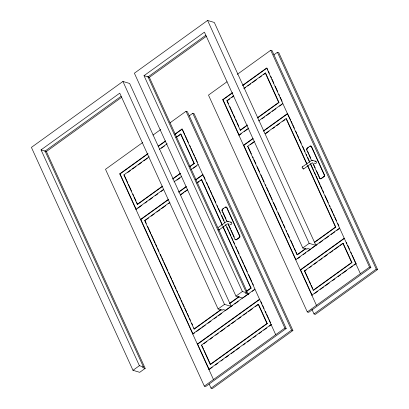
<?xml version="1.0" encoding="UTF-8"?>
<svg xmlns="http://www.w3.org/2000/svg" width="409" height="409" viewBox="0 0 409 409"><rect width="100%" height="100%" fill="white"/><g stroke="black" fill="none" stroke-linecap="round" stroke-linejoin="round"><path stroke-width="0.61" d="M145.2 368.366L142.516 367.558L143.431 366.899L139.397 365.692L41.043 149.868L119.75 93.165L218.104 308.984L222.138 310.196L223.053 309.536L225.737 310.344L231.233 306.387L129.643 83.472L122.925 81.452L31.406 147.393L132.991 370.303L139.709 372.323L145.2 368.366L46.386 151.534L44.775 151.049M248.176 294.173L245.492 293.365L246.407 292.711L242.373 291.499L144.019 75.675L204.423 32.158L302.778 247.977L306.806 249.188L307.721 248.529L310.411 249.337L315.901 245.38L214.316 22.469L207.598 20.45L134.382 73.201L235.967 296.111L242.685 298.13L248.176 294.173L149.362 77.342L147.746 76.856M41.043 149.868L45.077 151.079L121.192 96.238M144.019 75.675L148.053 76.887L205.87 35.23M46.386 151.534L121.759 97.23M149.362 77.342L206.453 36.212M142.68 142.516L105.507 169.295L204.321 386.127L205.666 386.531L286.203 328.504L187.388 111.672L186.044 111.268L170.042 122.802M153.002 135.072L160.747 129.495M227 81.764L208.483 95.103L307.297 311.934L308.642 312.338L370.876 267.501L272.062 50.67L270.717 50.266L237.286 74.351M189.147 115.89L192.762 113.288L194.106 113.692L292.921 330.523L212.383 388.55L211.044 388.146L209.188 384.077M273.836 54.878L277.435 52.286L278.78 52.684L377.594 269.521L315.359 314.357L314.02 313.954L311.898 309.306M213.478 379.537L119.74 173.845L148.027 153.467M158.314 146.054L165.512 140.865M174.771 134.198L181.974 129.009L182.307 129.111L175.108 134.295M316.454 305.344L222.716 99.653L232.532 92.582M242.869 85.133L266.642 68.006L309.669 162.419M119.74 173.845L120.072 173.948L147.848 153.937M158.135 146.524L165.333 141.34M222.716 99.653L223.048 99.755L232.353 93.053M242.69 85.604L266.98 68.104L267.772 69.847M162.358 186.555L137.598 204.393L137.26 204.29L123.871 174.909L149.147 156.698M159.464 149.265L167.199 143.692M175.967 137.373L180.609 134.024L180.947 134.126L194.336 163.513L190.211 166.483M247.235 125.399L240.574 130.2L240.236 130.098L226.847 100.716L233.508 95.916M243.759 88.533L265.283 73.022L265.62 73.124L279.01 102.506L257.486 118.017M127.818 172.409L130.394 170.548M132.46 169.06L136.069 166.463M138.135 164.975L141.744 162.373M143.81 160.885L147.419 158.283M161.345 148.252L164.438 146.018M177.337 136.729L180.947 134.126M229.746 98.973L227.179 100.818L226.847 100.716M231.796 97.495L233.846 96.018M244.608 88.262L245.63 87.526M247.68 86.048L250.758 83.83M252.292 82.725L256.392 79.77M259.47 77.557L261.52 76.079M263.57 74.602L265.62 73.124M137.26 204.29L162.537 186.08M172.854 178.646L180.072 173.447M189.362 166.754L194.004 163.411L194.336 163.513M240.236 130.098L247.409 124.929M257.66 117.547L278.672 102.408L279.01 102.506M172.675 179.122L180.41 173.544M163.672 189.301L135.9 209.311L136.238 209.413L120.072 173.948M173.958 181.887L181.673 176.33M190.931 169.658L198.135 164.474M248.698 128.043L238.876 135.118L239.214 135.221L223.048 99.755M258.514 120.967L282.803 103.467M137.777 208.299L141.892 205.333M144.98 203.109L147.036 201.627M149.096 200.149L152.695 197.552M155.267 195.701L157.838 193.846M160.921 191.622L163.493 189.771M176.867 180.139L179.955 177.915M193.324 168.278L196.412 166.054M239.73 134.847L241.279 133.728M244.377 131.493L247.481 129.259M261.949 118.835L264.536 116.974M266.602 115.486L270.221 112.879M272.287 111.386L275.906 108.784M279.521 106.176L282.108 104.315M168.293 199.434L140.517 219.444L140.854 219.541L193.033 334.041M178.58 192.02L186.294 186.463M195.548 179.791L202.752 174.602L203.089 174.704L195.885 179.894M252.798 138.549L243.493 145.251L243.83 145.353L296.009 259.848L295.671 259.746L310.661 248.948M263.647 130.727L287.425 113.6L290.671 120.093M140.854 219.541L168.626 199.531M178.912 192.123L186.115 186.933M243.83 145.353L253.13 138.651M263.468 131.202L287.757 113.702M221.218 309.695L194.393 329.02L194.055 328.923L144.648 220.502L169.924 202.291M180.241 194.858L187.465 189.658M196.749 182.966L201.392 179.623L201.729 179.725L222.338 224.945M306.08 248.554L297.369 254.827L297.031 254.73L247.624 146.31L254.797 141.141M265.047 133.758L286.065 118.62L286.397 118.717L307.006 163.943M148.595 218.002L144.985 220.604L144.648 220.502M151.177 216.146L154.27 213.917M156.846 212.056L159.945 209.827M161.494 208.713L165.619 205.737M168.713 203.508L169.745 202.767M180.579 194.96L183.672 192.731M184.704 191.99L187.281 190.129M197.598 182.695L199.147 181.581M200.696 180.466L201.729 179.725M250.523 144.566L253.595 142.352M265.385 133.861L268.974 131.274M272.563 128.687L274.613 127.209M276.663 125.737L279.736 123.518M282.808 121.304L284.858 119.827M227.031 221.852L222.021 210.85A1.207 0.987 -73.3 0 1 222.47 209.178L225.216 207.199A1.207 0.987 -73.3 0 1 226.596 207.552L226.929 207.654L239.858 236.024A1.227 1.007 -73.3 0 1 239.408 237.701L236.663 239.679A1.227 1.007 -73.3 0 1 235.282 239.321L234.95 239.224L227.823 223.59M311.438 160.267L306.689 149.847A1.207 0.987 -73.3 0 1 307.144 148.176L309.889 146.197A1.207 0.987 -73.3 0 1 311.264 146.55L311.602 146.652L324.531 175.021A1.227 1.007 -73.3 0 1 324.076 176.693L321.331 178.672A1.227 1.007 -73.3 0 1 320.109 178.559M223.723 208.621L222.47 209.178M308.396 147.618L307.144 148.176M218.043 227.624L225.947 221.934M302.195 166.99L311.479 160.517M218.994 229.95L227.22 224.03M303.667 168.948L311.888 163.022M234.95 239.224A1.227 1.007 -73.3 0 0 236.325 239.577L239.071 237.598A1.227 1.007 -73.3 0 0 239.526 235.927L226.596 207.552M312.496 162.583L319.618 178.217A1.227 1.007 -73.3 0 0 320.999 178.569L323.744 176.596A1.227 1.007 -73.3 0 0 324.194 174.919L311.264 146.55M132.991 370.303L139.397 365.692M218.104 308.984L224.51 304.368L231.233 306.387M235.967 296.111L242.373 291.499M302.778 247.977L309.184 243.36L315.901 245.38M194.055 328.923L220.88 309.593M229.648 303.279L238.933 296.586M246.673 291.014L250.799 288.038L251.136 288.14L246.494 291.484M297.031 254.73L305.743 248.452M314.46 242.174L335.472 227.036L335.804 227.133L314.281 242.644M229.469 303.749L239.27 296.689M192.695 333.938L254.93 289.102M311.694 248.202L339.603 228.094M193.549 333.667L194.577 332.926M196.632 331.443L201.264 328.11M202.291 327.369L205.374 325.145M207.946 323.294L211.034 321.07M214.122 318.846L216.693 316.995M218.232 315.881L221.836 313.289M231.606 306.249L232.634 305.508M234.694 304.025L238.294 301.428M248.064 294.388L249.096 293.647M252.179 291.423L254.751 289.572M297.558 258.728L300.145 256.867M303.243 254.633L305.83 252.772M307.895 251.284L310.477 249.424M316.162 245.323L317.2 244.582M319.265 243.089L322.88 240.487M324.95 238.994L328.565 236.387M331.152 234.526L334.772 231.918M336.837 230.431L339.419 228.57M197.649 344.173L259.884 299.332L259.546 299.235L197.312 344.071L197.649 344.173L209.193 369.501L212.281 367.277M300.625 269.981L344.557 238.329L344.22 238.227L300.288 269.879L300.625 269.981L312.169 295.308L311.832 295.211L355.764 263.56L356.101 263.662L354.03 265.15M201.443 345.135L258.186 304.25L258.524 304.352L267.297 323.601L210.553 364.485L210.216 364.383L201.443 345.135L201.78 345.232M304.419 270.942L342.86 243.248L343.197 243.345L351.97 262.598L313.529 290.293L313.192 290.191L304.419 270.942L304.756 271.039L308.626 279.536M203.846 343.749L206.939 341.515M210.032 339.286L212.614 337.43M215.707 335.201L218.288 333.34M220.349 331.852L224.996 328.509M227.573 326.653L229.638 325.165M231.698 323.677L235.308 321.075M237.89 319.219L240.983 316.985M243.565 315.129L246.658 312.9M248.207 311.786L252.333 308.81M255.426 306.581L258.007 304.725M304.756 271.039L306.295 269.935M309.368 267.716L311.418 266.239M313.979 264.393L317.057 262.179M319.618 260.334L322.18 258.488M324.23 257.01L327.307 254.792M329.869 252.946L332.946 250.732M334.48 249.623L339.097 246.3M340.119 245.564L343.197 243.345M210.216 364.383L266.959 323.504L267.297 323.601M313.192 290.191L351.633 262.496L351.97 262.598M215.364 365.058L217.936 363.202M221.024 360.978L223.079 359.496M225.65 357.645L228.738 355.421M231.31 353.57L234.398 351.346M235.937 350.232L239.541 347.64M243.14 345.048L245.196 343.565M247.256 342.082L250.855 339.485M253.427 337.635L255.998 335.784M259.081 333.56L261.658 331.704M263.713 330.221L266.801 327.998M269.373 326.147L271.428 324.664L271.09 324.562L208.856 369.404L209.193 369.501M314.751 293.447L317.854 291.213M320.436 289.352L323.539 287.118M325.089 286.003L329.225 283.023M332.328 280.789L334.91 278.928M338.008 276.694L340.595 274.833M342.66 273.34L346.796 270.364M349.899 268.13L352.481 266.269M204.321 386.127L284.863 328.1L286.203 328.504M307.297 311.934L369.531 267.097L370.876 267.501M211.044 388.146L291.581 330.119L292.921 330.523M314.02 313.954L376.249 269.117L377.594 269.521M311.919 160.389L315.763 161.202M227.455 221.356L231.09 222.205M312.507 160.323L312.916 160.359M227.833 221.33L228.242 221.361M309.889 146.197L310.226 146.299M306.689 149.847L307.026 149.95M247.624 146.31L247.961 146.412M324.194 174.919L324.531 175.021M323.744 176.596L324.076 176.693M320.999 178.569L321.331 178.672M319.618 178.217L319.956 178.319A1.227 1.007 -73.3 0 0 320.022 178.447M123.871 174.909L124.203 175.011L127.879 183.074M225.216 207.199L225.553 207.302M222.021 210.85L222.353 210.952M239.526 235.927L239.858 236.024M239.071 237.598L239.408 237.701M236.325 239.577L236.663 239.679M277.435 52.286L376.249 269.117M270.717 50.266L369.531 267.097M307.553 151.105L308.611 153.421M309.138 154.582L310.722 158.053M313.36 163.845L315.206 167.894M316.525 170.793L319.69 177.741M268.304 71.013L269.362 73.339M270.686 76.243L271.484 77.986M272.016 79.152L273.866 83.221M275.191 86.125L277.578 91.36M278.902 94.264L279.434 95.43M280.226 97.173L282.082 101.243M291.203 121.258L292.261 123.579M292.793 124.745L294.378 128.232M295.707 131.136L296.765 133.462M297.292 134.622L298.882 138.109M299.414 139.275L301.264 143.344M302.594 146.248L304.976 151.478M306.3 154.387L306.827 155.548M307.624 157.291L309.48 161.361M310.804 164.265L313.979 171.238M314.511 172.404L315.569 174.725M316.101 175.89L317.691 179.377M318.217 180.538L320.073 184.607M320.6 185.768L322.19 189.255M322.721 190.42L323.78 192.746M325.104 195.65L328.284 202.624M329.608 205.533L330.14 206.693M330.932 208.437L332.788 212.506M333.315 213.667L334.373 215.993M334.905 217.153L336.495 220.64M337.819 223.549L338.877 225.87M346.392 242.358L346.914 243.508M347.701 245.236L349.542 249.27M350.85 252.148L351.638 253.871M352.164 255.027L356.101 263.662M310.201 163.585L360.38 273.693M307.798 165.681L335.804 227.133M265.283 73.022L278.672 102.408M286.065 118.62L306.934 164.418M307.466 165.579L335.472 227.036M342.86 243.248L351.633 262.496M207.598 20.45L309.184 243.36M227.445 101.391L228.493 103.697M229.807 106.58L232.956 113.492M233.483 114.643L235.057 118.104M235.584 119.254L236.632 121.56M237.159 122.71L238.733 126.166M240.047 129.05L240.574 130.2M248.222 146.995L251.397 153.948M252.716 156.846L253.243 158.007M254.035 159.745L255.886 163.804M257.21 166.703L259.587 171.923M260.906 174.822L264.076 181.78M265.4 184.679L265.927 185.839M266.719 187.578L268.57 191.637M269.096 192.792L272.266 199.75M273.59 202.649L276.76 209.607M278.079 212.506L281.249 219.464M281.781 220.625L282.839 222.941M283.365 224.101L284.95 227.583M286.269 230.482L286.801 231.637M287.593 233.381L289.444 237.435M290.763 240.334L293.933 247.292M294.46 248.452L295.518 250.773M296.05 251.929L297.103 254.25M309.143 280.666L310.692 284.066M311.208 285.196L312.757 288.596M192.762 113.288L291.581 330.119M186.044 111.268L284.863 328.1M222.885 212.113L226.049 219.06M226.576 220.216L227.102 221.376M228.161 223.692L230.533 228.902M231.065 230.057L234.229 237.005M182.838 130.272L184.694 134.341M185.221 135.507L188.401 142.48M189.725 145.389L190.522 147.133M191.049 148.293L192.905 152.363M193.437 153.528L194.495 155.855M195.027 157.015L197.409 162.245M203.616 175.87L205.206 179.357M206.53 182.261L207.588 184.587M208.12 185.747L209.71 189.234M210.236 190.4L212.092 194.464M212.624 195.63L215.799 202.603M217.123 205.507L217.92 207.251M218.447 208.416L220.303 212.481M221.627 215.39L224.009 220.62M226.923 227.015L228.513 230.502M229.045 231.663L230.896 235.732M231.428 236.893L233.018 240.38M233.549 241.545L234.608 243.866M235.932 246.775L236.724 248.519M237.256 249.679L239.107 253.749M240.436 256.653L241.228 258.396M241.76 259.562L243.611 263.626M244.142 264.792L247.322 271.765M248.646 274.669L251.821 281.648M252.353 282.808L253.411 285.134M260.932 301.637L261.98 303.938M262.506 305.088L264.081 308.544M265.395 311.423L266.182 313.151M266.704 314.301L268.539 318.33M269.066 319.485L270.64 322.936M181.974 129.009L224.735 222.844M225.528 224.587L275.707 334.695M223.13 226.683L251.136 288.14M180.609 134.024L194.004 163.411M201.392 179.623L222.266 225.425M222.793 226.581L250.799 288.038M258.186 304.25L266.959 323.504M148.053 76.887L246.407 292.711M122.925 81.452L224.51 304.368M128.406 184.229L131.555 191.141M132.869 194.024L133.656 195.753M134.183 196.903L136.023 200.937M136.545 202.087L137.598 204.393M145.246 221.187L146.304 223.503M147.629 226.402L150.798 233.36M151.325 234.521L155.287 243.217M155.819 244.377L156.872 246.693M157.404 247.854L158.989 251.331M160.308 254.229L161.366 256.55M161.892 257.711L163.477 261.187M164.009 262.348L167.971 271.044M168.498 272.205L169.556 274.521M170.083 275.681L171.668 279.163M172.199 280.323L174.05 284.378M174.577 285.538L176.161 289.02M176.688 290.175L177.746 292.496M178.278 293.657L180.655 298.872M181.182 300.032L182.24 302.353M182.767 303.514L184.352 306.99M184.883 308.151L186.729 312.21M187.261 313.366L188.846 316.847M189.372 318.008L190.43 320.324M191.749 323.222L192.542 324.961M193.866 327.86L194.393 329.02M202.041 345.799L203.585 349.199M204.101 350.329L210.553 364.485M45.077 151.079L143.431 366.899M306.97 149.812A1.207 0.987 -73.3 0 1 306.96 149.034M307.077 148.738A1.207 0.987 -73.3 0 1 307.363 148.37M310.349 146.218A1.207 0.987 -73.3 0 1 311.602 146.652M314.981 161.371A1.227 1.007 -73.3 0 1 316.469 162.322A1.227 1.007 -73.3 0 1 314.884 163.462M314.679 163.283A1.227 1.007 -73.3 0 1 314.526 163.043M303.703 168.426A1.227 0.481 54.2 0 1 303.202 168.897A1.227 0.481 54.2 0 1 302.164 167.511A1.227 0.481 54.2 0 1 302.66 167.041M222.302 210.814A1.207 0.987 -73.3 0 1 222.291 210.042M222.491 209.607A1.207 0.987 -73.3 0 1 222.69 209.372M225.809 207.158A1.207 0.987 -73.3 0 1 226.929 207.654M230.564 222.24A1.227 1.007 -73.3 0 1 231.755 222.915A1.227 1.007 -73.3 0 1 231.151 224.454A1.227 1.007 -73.3 0 1 229.858 224.05M219.03 229.429A1.227 0.481 54.2 0 1 218.534 229.899M218.324 229.751A1.227 0.481 54.2 0 1 218.109 229.546"/></g></svg>
